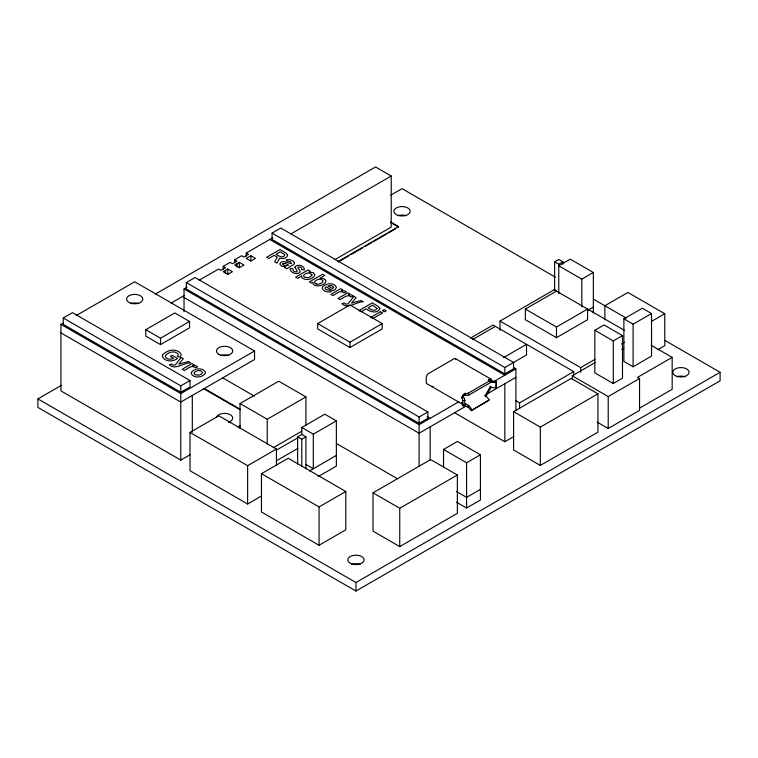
<?xml version="1.0" encoding="UTF-8"?>
<svg xmlns="http://www.w3.org/2000/svg" width="758" height="758" viewBox="0 0 758 758"><rect width="100%" height="100%" fill="white"/><g stroke="black" fill="none" stroke-linecap="round" stroke-linejoin="round"><path stroke-width="1.14" d="M465.251 403.588L468.037 405.189A1.308 0.749 -60 0 0 468.69 405.123L468.198 406.951L471.22 410.618L488.275 400.774L489.071 399.921L487.366 397.562A5.211 3.013 60 0 0 485.253 395.562L484.75 395.847A1.308 0.749 -60 0 0 485.404 395.164L490.047 387.12A1.308 0.749 -60 0 0 490.322 386.21L490.322 386.779A5.211 3.013 0 0 0 493.107 387.622L496.007 387.916L496.338 381.473L493.449 381.189A3.259 1.886 0 0 1 491.705 380.658A3.259 1.886 -60 0 0 489.393 379.332L488.247 379.995A3.259 1.886 60 0 0 489.573 380.279L491.269 379.881L492.065 381.644L469.012 394.956L467.316 395.354A5.211 3.013 60 0 1 465.194 394.899L464.048 395.562A1.308 0.749 -60 0 0 463.119 397.164L461.736 397.959A3.259 1.886 0 0 1 462.645 398.964L463.147 405.956L465.08 405.767L464.569 398.774A5.211 3.013 0 0 0 463.119 397.164M496.007 387.916L496.338 381.473M485.66 396.709L491.023 387.689A3.259 1.886 -60 0 0 491.307 387.139M471.22 410.618L489.071 399.921M63.255 317.99L72.474 312.666L190.012 380.525L190.012 386.921L180.792 392.237L63.255 324.377L63.255 317.99L180.792 385.85L190.012 380.525M190.4 454.554L180.792 460.106L60.943 390.91L60.943 324.377L62.999 323.192M76.312 315.508L134.697 281.796L254.546 350.992L254.546 359.51L180.792 402.081L60.943 332.895M155.333 294.095L375.542 166.968L391.213 176.017L391.213 227.106L334.884 259.634M186.326 282.592L195.081 277.542L427.863 411.935L427.863 418.321L419.098 423.371L186.326 288.978L186.326 282.592L419.098 416.985L427.863 411.935M272.065 233.094L280.82 228.044L513.592 362.438L513.592 368.824L504.837 373.874L272.065 239.481L272.065 233.094L504.837 367.488L526.507 354.981L526.507 344.34L503.416 357.662M184.023 311.709L184.023 288.978L187.037 287.244M199.174 280.233L218.588 269.024L220.9 270.35L225.505 267.697L223.203 266.361L223.203 269.554M223.203 266.361L230.11 262.372L232.422 263.699L237.027 261.036L234.724 259.71L234.724 262.903M234.724 259.71L241.641 255.721L243.943 257.047L248.548 254.385L246.246 253.058L246.246 256.251M246.246 253.058L272.776 237.737M227.807 269.024L223.203 271.686L227.807 274.349L232.422 271.686L227.807 269.024L227.807 274.349M239.329 262.372L234.724 265.035L239.329 267.697L243.943 265.035L239.329 262.372L239.329 267.697M250.86 255.721L246.246 258.374L250.86 261.036L255.465 258.374L250.86 255.721L250.86 261.036M171.014 303.143L184.327 295.459M290.845 233.966L391.213 176.017M145.763 329.702L174.804 312.931L189.547 321.449L189.547 327.835L160.516 344.606L145.763 336.088L145.763 329.702L160.516 338.22L189.547 321.449M664.88 340.399L720.1 372.282L720.1 380.8L355.957 591.032L37.9 407.406L37.9 398.897L61.426 385.31M390.796 195.147L402.043 188.657L555.453 277.22M338.106 261.501L398.594 226.576L390.578 221.952M338.106 262.031L349.381 255.522M351.437 254.337L362.712 247.828M364.759 246.644L371.941 242.494M373.988 241.309L386.286 234.213M388.342 233.028L395.515 228.888M60.943 324.377L180.792 393.573L254.546 350.992M317.697 323.581L349.959 304.953L382.231 323.581L382.231 328.906L349.959 347.534L317.697 328.906L317.697 323.581L349.959 342.209L382.231 323.581M261.538 495.978L247.629 504.013L190.012 470.746L190.012 432.42L218.816 415.791L276.443 449.058L276.443 465.317M240.021 428.393L240.021 403.55L278.745 381.198L305.938 396.898L305.938 425.285M238.22 426.944L240.267 425.769M240.021 403.55L267.223 419.25L305.938 396.898M554.619 290.229L554.619 261.842L558.769 259.444L562.919 261.842L562.919 264.201M554.619 261.842L558.769 264.229L562.919 261.842M297.638 464.019L297.638 436.816L301.788 434.419L301.788 427.503L324.841 414.2L336.363 420.851L336.363 466.094L318.057 476.659M273.335 447.656L301.864 431.188M190.012 432.42L247.629 465.687L276.443 449.058M276.443 450.119L297.951 437.707M470.604 338.021L493.088 325.04L573.749 371.619L573.749 375.087M499.996 330.308L499.996 321.051L554.932 289.338M472.3 339.698L495.391 326.376M525.351 309.075L556.467 327.039L587.583 309.075L587.583 319.724L556.467 337.68L525.351 319.724L525.351 309.075L556.467 291.11M297.638 436.816L301.788 439.214L305.938 436.816L305.938 468.747M301.788 427.503L313.31 434.154L336.363 420.851M593.343 272.482L570.291 259.179L558.769 265.831L581.812 279.134L593.343 272.482L593.343 312.997M276.443 460.769L297.951 448.348M261.463 473.674L288.192 458.239L345.809 491.506L345.809 529.823L319.08 545.258L261.463 512.001L261.463 473.674L319.08 506.941L345.809 491.506M309.472 470.964L336.363 455.444M587.583 310.41L593.343 307.075M491.269 379.881L468.226 393.184L466.521 393.582A3.259 1.886 60 0 1 465.194 393.307L464.048 393.971A3.259 1.886 -60 0 0 461.736 397.959M184.023 288.978L419.098 424.707L458.808 401.787M493.591 381.7L515.904 368.824L515.904 410.485M594.84 330.299L604.06 324.974L622.498 335.623L622.498 378.204L613.279 383.52L594.84 372.879L594.84 330.299L613.279 340.939L622.498 335.623M465.971 406.165L419.098 433.225L184.023 297.496M487.451 393.762L515.904 377.332M623.881 318.853L642.32 308.212L651.539 313.537L651.539 356.108L633.101 366.758L623.881 361.433L623.881 318.853L633.101 324.178L651.539 313.537M651.757 321.25L664.785 313.736L664.785 345.667L657.773 349.722M515.506 400.527L519.59 402.886L573.749 371.619M499.996 321.051L580.666 367.621L594.973 359.368M621.541 344.028L624.601 342.256M443.534 466.757L443.534 449.456L457.358 441.469L480.411 454.781L480.411 500.024L466.577 508.002L456.562 502.222M572.252 379.351L572.252 375.807L595.504 362.381M373.012 492.833L430.629 459.566L457.358 475.001L457.358 513.327L399.741 546.594L373.012 531.159L373.012 492.833L399.741 508.267L457.358 475.001M513.592 411.67L571.21 378.403L597.948 393.838L597.948 432.155L540.331 465.421L513.592 449.987L513.592 411.67L540.331 427.105L597.948 393.838M621.825 349.447L623.853 348.273M443.534 449.456L466.577 462.759L480.411 454.781M454.753 412.826L504.837 441.743L513.886 436.513M639.629 408.098L672.166 389.309L672.166 357.378L637.592 377.332L639.553 378.469L639.553 410.4L608.21 428.497L597.219 422.159M572.252 375.807L608.21 396.567L639.553 378.469M480.411 489.374L466.577 497.362L456.562 491.572M37.9 398.897L355.957 582.523L720.1 372.282M468.198 406.951L468.69 406.724A3.259 1.886 -60 0 1 467.061 406.885L426.925 383.709A3.259 1.886 -60 0 1 426.242 382.221L426.242 377.465A3.259 1.886 -60 0 1 428.554 373.476L453.9 358.837A3.259 1.886 -60 0 1 456.126 359.529M490.36 382.041L492.065 381.644M463.147 400.641L465.08 400.442M496.007 382.591L493.107 382.297A5.211 3.013 0 0 1 490.322 381.464M664.785 313.736L627.908 292.446L604.865 305.749L604.865 319.942M593.287 299.069L626.373 318.171M651.141 345.241L672.166 357.378M554.155 289.783L624.611 330.46M390.578 222.482L398.594 227.106M513.858 367.639L515.904 368.824M269.753 239.481L504.837 375.21M455.53 358.676L491.023 379.171M427.095 416.549L430.165 418.321M222.861 377.939L254.546 396.235M336.315 443.439L397.637 478.848M301.788 434.419L305.938 436.816M204.357 388.541L240.201 409.244M203.324 388.484L240.201 409.775M305.635 464.313L313.31 468.747L313.31 434.154M462.162 403.578L461.736 402.716L463.147 405.956M462.418 404.204L461.736 402.716M472.016 409.775L470.311 407.406A5.211 3.013 60 0 0 468.198 405.416M468.226 393.184L469.012 394.956M633.101 324.178L633.101 366.758M613.279 340.939L613.279 383.52M608.21 396.567L608.21 428.497M581.812 279.134L581.812 306.81M580.666 367.621L580.666 372.254M558.769 264.229L558.769 293.507M556.467 327.039L556.467 337.68M540.331 427.105L540.331 465.421M519.59 402.886L519.59 408.666M504.837 367.488L504.837 373.874M504.837 383.719L504.837 441.743M466.577 462.759L466.577 508.002M465.194 393.307L465.194 394.899M430.165 426.839L430.165 459.983M419.098 416.985L419.098 423.371M419.098 424.707L419.098 466.378M399.741 508.267L399.741 546.594M355.957 582.523L355.957 591.032M349.959 342.209L349.959 347.534M319.08 506.941L319.08 545.258M301.788 439.214L301.788 466.416M267.223 419.25L267.223 444.093M247.629 465.687L247.629 504.013M237.027 263.699L237.027 266.892M225.505 270.35L225.505 273.543M192.314 395.43L192.314 432.136M180.792 385.85L180.792 392.237M180.792 393.573L180.792 460.106M160.516 338.22L160.516 344.606M676.847 376.726A8.149 4.709 0 0 1 684.995 376.726M397.969 215.717A8.149 4.709 0 0 1 406.117 215.717M351.883 564.34A8.149 4.709 0 0 1 360.031 564.34M228.66 421.96A8.149 4.709 0 0 1 230.347 422.708M216.712 416.834A8.149 4.709 0 0 1 229.541 414.323A8.149 4.709 0 0 1 228.66 422.13M130.622 303.541A8.149 4.709 0 0 1 138.771 303.541M220.512 355.436A8.149 4.709 0 0 1 228.66 355.436M489.393 380.933A1.308 0.749 -60 0 1 490.047 380.867M433.197 386.229A3.259 1.886 -60 0 1 431.567 386.391M287.623 255.171C287.178 258.516 282.346 258.99 279.693 258.184L276.945 263.168L274.614 261.823L277.419 257.208L274.159 255.332L268.758 258.45L266.664 257.237L279.939 249.571L286.202 253.257L287.623 255.171M301.675 276.083L301.656 276.803A5.42 3.127 0 0 0 303.219 278.679C307.123 280.555 313.177 279.19 314.94 275.05L313.471 272.766L308.885 271.885L310.069 271.08L308.099 269.943L295.629 277.153L297.723 278.366L301.675 276.083M312.675 282.355C312.864 286.268 318.559 286.325 321.354 285.273A15.454 8.925 0 0 0 324.955 283.198L325.949 281.408L325.305 279.759L323.486 278.66L319.98 278.195L324.746 275.438L322.643 274.225L309.368 281.891L311.32 283.018L312.675 282.355M379.891 308.487C377.948 314.134 369.62 311.926 366.18 308.809L361.092 311.746L358.989 310.543L372.263 302.878L378.507 306.554L379.891 308.487M294.938 267.138C295.326 269.033 299.912 272.776 295.023 271.762A4.993 2.88 0 0 1 293.033 270.246L292.986 268.787L290.323 268.493L290.077 269.507C291.148 273.278 297.913 275.325 300.282 271.762C300.007 269.952 295.317 266.428 299.931 267.072A3.856 2.227 0 0 1 301.618 268.408L301.741 269.687L304.375 269.914C304.877 265.584 297.164 263.566 294.938 267.138M377.001 308.402C375.381 312.135 370.217 309.491 368.037 307.739L372.51 305.161L377.001 308.402M294.464 262.941L293.791 264.495L286.638 268.768L284.724 267.659L285.861 266.892L281.682 266.191L279.73 264.049C281.872 258.573 288.552 263.888 291.337 263.519L290.56 261.737L287.291 261.235L286.221 259.7C289.111 259.359 293.337 259.786 294.464 262.941M205.475 372.481L204.66 374.319A15.596 9.001 0 0 1 200.785 376.565C197.516 377.569 192.447 377.029 191.187 373.343L192.03 371.505A15.795 9.124 0 0 1 195.905 369.269C199.165 368.246 204.186 368.843 205.475 372.481M202.576 372.472L202.272 373.258A10.28 5.941 0 0 1 198.918 375.191L195.128 374.765L194.086 373.362L194.399 372.585A10.404 6.007 0 0 1 197.753 370.653L200.396 370.624L202.576 372.472M162.6 355.114L162.354 356.288C164.543 362.125 173.203 361.936 177.514 358.43L172.161 355.341L170.332 356.393L173.601 358.288C171.043 359.955 166.248 359.557 165.244 356.317L166.068 354.791A22.56 13.028 0 0 1 170.474 352.243L174.406 351.873L177.723 353.474A3.894 2.246 0 0 1 178.026 355.208L177.277 356.203L179.854 357.009L180.878 355.578A6.803 3.923 0 0 0 180.736 353.455C178.102 350.016 172.976 349.485 169.062 350.727A24.37 14.07 0 0 0 163.434 353.967L162.6 355.114M282.762 263.775L282.905 264.58L284.932 265.717L288.656 265.224L285.207 263.32L282.762 263.775M322.482 287.32L322.273 288.258C323.363 291.707 328.081 292.503 331.237 291.659L329.919 290.229L326.092 289.689L325.106 288.362L325.353 287.604L326.177 286.865L333.027 290.816L335.462 289.234L336.4 287.377C335.244 283.672 330.09 283.179 326.887 284.259A15.226 8.793 0 0 0 323.183 286.401L322.482 287.32M311.993 274.946L311.633 275.751A10.1 5.827 0 0 1 308.392 277.618L304.508 277.229L303.503 275.808L303.873 275.012A10.214 5.893 0 0 1 307.113 273.136L309.814 273.06L311.993 274.946M333.643 287.282L332.686 288.627L327.92 285.88L331.578 285.51L333.643 287.282M382.79 310.297L383.747 311.614L385.083 311.614L386.173 310.676L384.42 309.671L382.79 310.297M284.714 255.418C282.526 258.573 278.309 255.749 276.016 254.262L280.176 251.855L284.269 254.366L284.714 255.418M181.171 357.406L175.373 364.882L173.051 365.204L171.46 364.029L169.242 364.759C175.117 370.529 183.986 362.656 190.523 362.807L188.325 361.538L178.841 364.143L183.351 358.667L181.171 357.406M353.882 296.378L348.093 303.854L345.762 304.166L344.17 303.001L341.953 303.731C347.827 309.501 356.696 301.618 363.234 301.779L361.035 300.509L351.551 303.105L356.061 297.638L353.882 296.378M193.906 364.759L192.703 365.574L195.763 365.669L197.667 366.891L195.27 367.696C191.831 364.314 187.434 369.061 184.336 370.454L182.242 369.241L191.954 363.632L193.906 364.759M342.588 289.859L341.384 290.665L344.445 290.769L346.349 291.991L343.961 292.787C340.513 289.404 336.116 294.151 333.027 295.554L330.924 294.341L340.636 288.732L342.588 289.859M349.703 293.962L348.5 294.767L351.56 294.871L353.455 296.094L351.068 296.89C347.619 293.517 343.232 298.264 340.134 299.656L338.04 298.444L347.751 292.834L349.703 293.962M380.488 311.737L370.785 317.346L372.879 318.559L382.591 312.95L380.488 311.737M316.692 283.994L315.536 283.539A3.231 1.867 0 0 1 314.883 281.332A10.11 5.837 0 0 1 318.104 279.465A3.231 1.867 0 0 1 321.932 279.844L322.728 280.507A3.184 1.838 0 0 1 322.633 282.071A10.129 5.846 0 0 1 319.393 283.947A3.184 1.838 0 0 1 316.692 283.994M676.847 376.356A8.149 4.709 0 0 0 689.069 372.282A8.149 4.709 0 0 0 676.847 368.208A8.149 4.709 0 0 0 676.847 376.356M397.969 215.348A8.149 4.709 0 0 0 410.192 211.274A8.149 4.709 0 0 0 397.969 207.199A8.149 4.709 0 0 0 397.969 215.348M351.883 563.971A8.149 4.709 0 0 0 364.105 559.897A8.149 4.709 0 0 0 351.883 555.822A8.149 4.709 0 0 0 351.883 563.971M130.622 303.172A8.149 4.709 0 0 0 142.845 299.097A8.149 4.709 0 0 0 130.622 295.023A8.149 4.709 0 0 0 130.622 303.172M218.825 354.318A8.149 4.709 0 0 0 232.45 352.205A8.149 4.709 0 0 0 222.473 346.444A8.149 4.709 0 0 0 218.825 354.318"/></g></svg>
